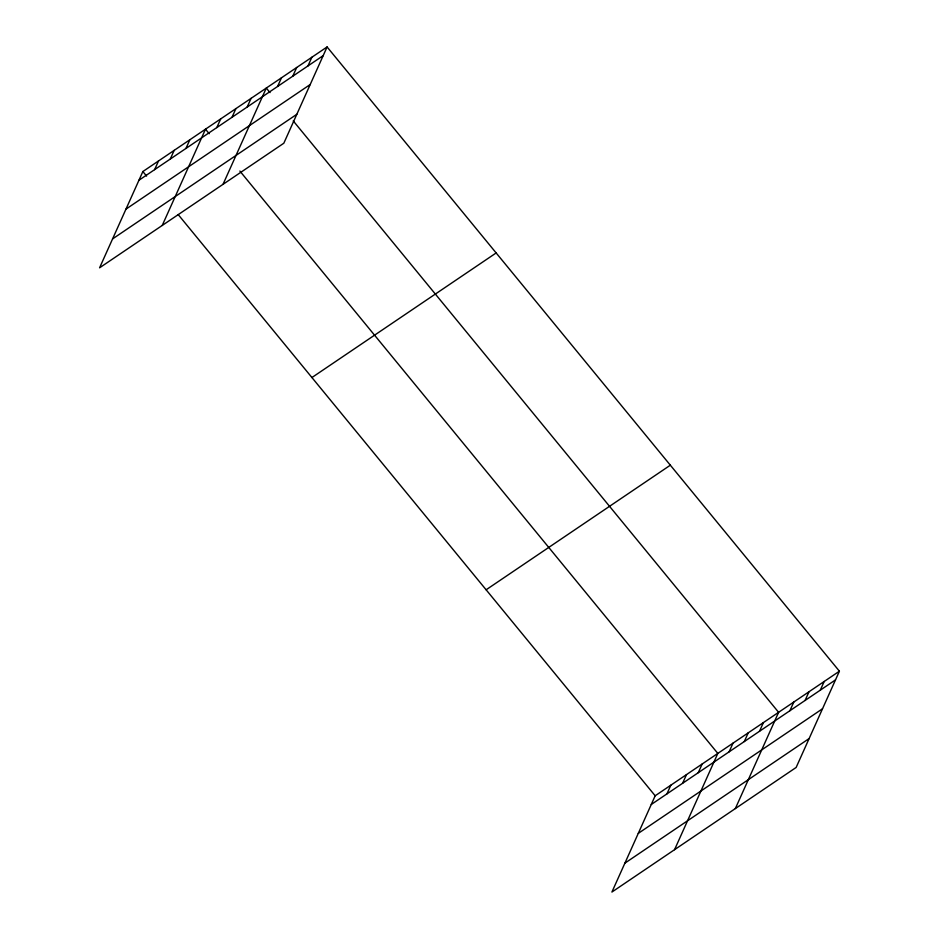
<?xml version="1.0" encoding="UTF-8"?>
<svg xmlns="http://www.w3.org/2000/svg" width="939" height="939" viewBox="0 0 939 939"><rect width="100%" height="100%" fill="white"/><g stroke="black" fill="none" stroke-linecap="round" stroke-linejoin="round"><path stroke-width="1.41" d="M327.089 46.95L142.857 171.544L99.593 267.803L283.824 143.221L327.089 46.95L839.407 671.197L796.143 767.456L611.911 892.05L655.176 795.779L839.407 671.197M154.618 169.642L158.515 160.956M170.276 159.055L174.185 150.357M185.934 148.456L189.842 139.77M162.236 225.442L205.5 129.183L209.209 133.714M216.792 127.587L220.7 118.901M231.992 117.316L235.889 108.619M247.192 107.034L251.089 98.349M223.024 184.326L266.289 88.066L270.009 92.597M277.58 86.47L281.489 77.784M292.78 76.2L296.689 67.502M307.98 65.918L311.889 57.232M666.936 793.878L670.833 785.192M682.594 783.29L686.503 774.605M698.252 772.703L702.161 764.017M674.554 849.689L717.819 753.418L239.868 171.062M729.11 751.834L733.019 743.148M744.31 741.552L748.207 732.866M759.51 731.281L763.407 722.584M735.343 808.573L778.607 712.314L293.226 120.885M789.899 710.717L793.807 702.032M805.099 700.435L809.007 691.75M820.299 690.165L824.207 681.468M138.96 180.229L323.18 55.636M125.967 209.127L310.187 84.533M112.586 238.905L296.806 114.312M311.924 377.537L496.144 252.955M486.12 589.786L670.34 465.192M651.279 804.477L835.499 679.883M638.285 833.374L822.505 708.781M624.904 863.152L809.125 738.559M142.857 171.544L146.578 176.074M178.164 214.55L655.176 795.779"/></g></svg>
